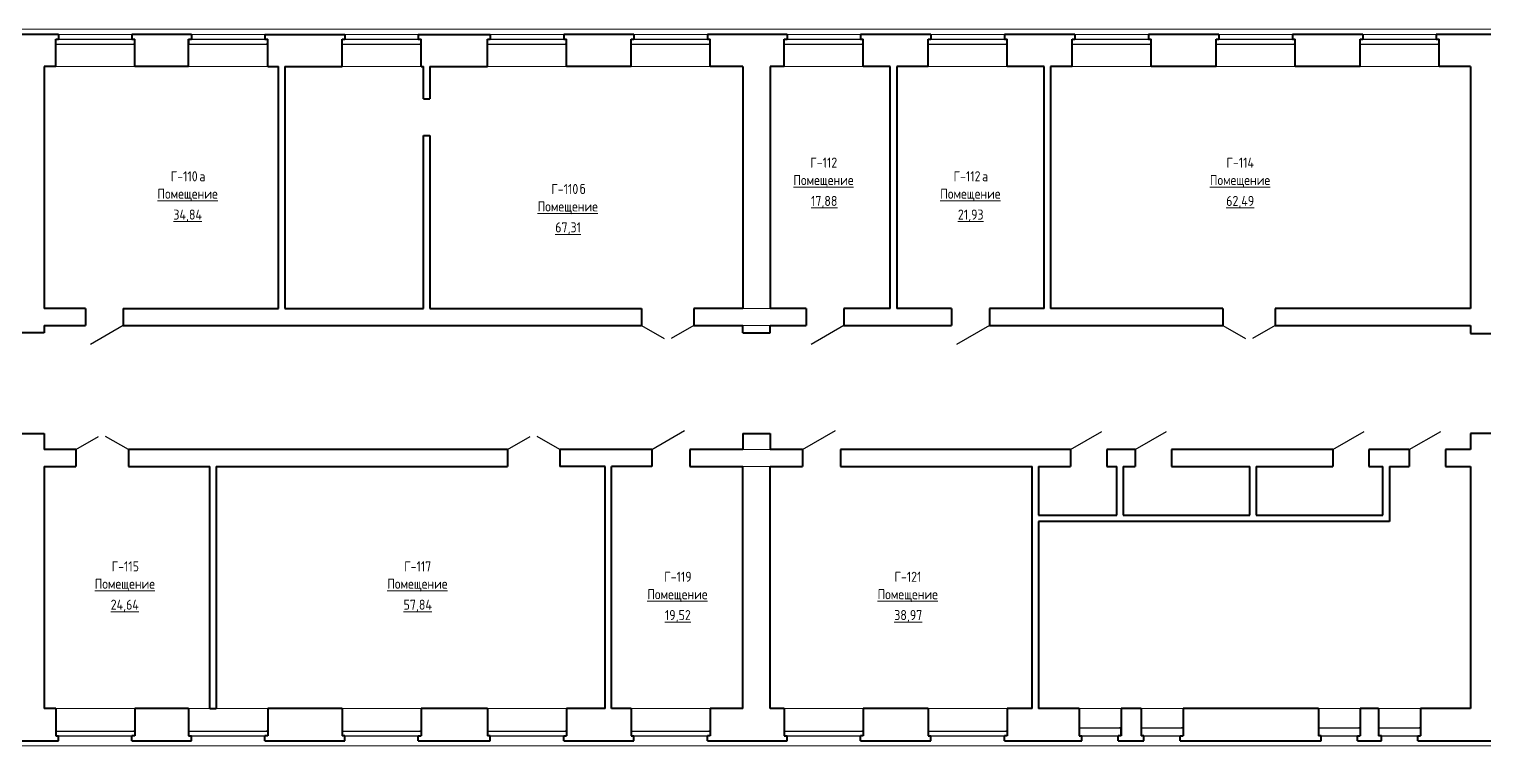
# Model space of a CAD drawing. Header units: millimetres. Extents: x -24 to 373619, y 275 to 149465.
# Drawn here: x 63321 to 99396, y 127685 to 145465 of the extents above; entities that cross this region are included whole.
import ezdxf

# ---------------------------------------------------------------- set-up
doc = ezdxf.new("R2010")
doc.units = ezdxf.units.MM
for name, color, linetype, lineweight in [('Двери', 7, 'Continuous', 18), ('Каркас_Импост', 7, 'Continuous', 30), ('Марки помещений', 7, 'Continuous', 18), ('Окна', 7, 'Continuous', 18), ('Панель', 7, 'Continuous', 30), ('Стены', 7, 'Continuous', 18), ('Стены разрез', 7, 'Continuous', 40)]:
    doc.layers.add(name, color=color, linetype=linetype, lineweight=lineweight)
doc.styles.add('GOST Common_1', font='GOST Common.ttf', dxfattribs={"width": 0.9, "height": 250})

# ---------------------------------------------------------------- blocks, each defined once
blk = doc.blocks.new('AC_Дверь_Двупольная_ДеревяннаяВнутренняя_филенчатая_с_верхом - 1260х2080-413008-001_Весь этаж')
at = {"layer": 'Панель'}
for p, q in [((-650, 210), (-87, 535)), ((650, 210), (87, 535))]:
    blk.add_line(p, q, dxfattribs=at)
blk = doc.blocks.new('AC_Дверь_Однопольная_ДеревяннаяВнутренняя_ГОСТ6629-88 - 860х2080h-423457-001_Весь этаж')
at = {"layer": 'Панель'}
blk.add_line((-450, 210), (329, 660), dxfattribs=at)
blk = doc.blocks.new('ИРНИТУ_Дверь_Однопольная_ДеревяннаяВнутренняя_филенчатая - 900х2080 без верха-1341253-001_Весь этаж')
at = {"layer": 'Панель'}
blk.add_line((-470, 210), (344, 680), dxfattribs=at)
blk = doc.blocks.new('ИРНИТУ_Дверь_Однопольная_ДеревяннаяВнутренняя_филенчатая - 900х2080-1341260-001_Весь этаж')
at = {"layer": 'Панель'}
blk.add_line((-470, 210), (344, 680), dxfattribs=at)
blk = doc.blocks.new('ИРНИТУ-Окно-ГОСТ23166-99_4_2_Створки - 1920 x 2350-415142-001_Весь этаж')
at = {"layer": 'Каркас_Импост'}
for p, q in [((-1018.1, 280), (941.9, 280)), ((-1018.1, 280), (-1018.1, 160)), ((-1018.1, 280), (-983.1, 280)), ((-1018.1, 160), (941.9, 160)), ((-1018.1, 160), (-983.1, 160)), ((941.9, 280), (906.9, 280)), ((941.9, 160), (906.9, 160)), ((941.9, 280), (941.9, 160))]:
    blk.add_line(p, q, dxfattribs=at)
blk = doc.blocks.new('ИРНИТУ-Окно-ГОСТ23166-99_2_1_Створка - 1000 x 1800-942850-001_Весь этаж')
at = {"layer": 'Каркас_Импост'}
for p, q in [((-1018.1, -80), (21.9, -80)), ((-1018.1, -280), (-1018.1, -80)), ((-1018.1, -80), (-983.1, -80)), ((-1018.1, -280), (21.9, -280)), ((-1018.1, -280), (-983.1, -280)), ((21.9, -80), (-13.1, -80)), ((21.9, -280), (-13.1, -280)), ((21.9, -280), (21.9, -80))]:
    blk.add_line(p, q, dxfattribs=at)
blk = doc.blocks.new('ИРНИТУ-Окно-ГОСТ23166-99_4_2_Створки - 1920 x 2350-415137-001_Весь этаж')
at = {"layer": 'Каркас_Импост'}
for p, q in [((-1018.1, -160), (941.9, -160)), ((-1018.1, -280), (-1018.1, -160)), ((-1018.1, -160), (-983.1, -160)), ((-1018.1, -280), (941.9, -280)), ((-1018.1, -280), (-983.1, -280)), ((941.9, -160), (906.9, -160)), ((941.9, -280), (906.9, -280)), ((941.9, -280), (941.9, -160))]:
    blk.add_line(p, q, dxfattribs=at)

msp = doc.modelspace()

# ---------------------------------------------------------------- linework, layer by layer
at = {"layer": 'Стены'}
for p, q in [((18756, 145465), (99956, 145465)), ((64052, 145335), (65872, 145335)), ((67347, 145335), (69167, 145335)), ((71152, 145335), (72972, 145335)), ((74757, 145335), (76577, 145335)), ((78320, 145335), (80140, 145335)), ((82115, 145335), (83935, 145335)), ((85685, 145335), (87505, 145335)), ((89256, 145335), (91076, 145335)), ((92826, 145335), (94646, 145335)), ((96396, 145335), (98216, 145335)), ((65942, 144535), (63982, 144535)), ((69237, 144535), (67277, 144535)), ((73042, 144535), (71082, 144535)), ((76647, 144535), (74687, 144535)), ((80210, 144535), (78250, 144535)), ((84005, 144535), (82045, 144535)), ((87575, 144535), (85615, 144535)), ((91146, 144535), (89186, 144535)), ((94716, 144535), (92756, 144535)), ((98286, 144535), (96326, 144535)), ((81696, 138535), (81016, 138535)), ((81016, 138115), (81696, 138115)), ((81696, 135035), (81016, 135035)), ((81016, 134615), (81696, 134615)), ((63982, 128615), (65942, 128615)), ((67277, 128615), (67802, 128615)), ((67962, 128615), (69237, 128615)), ((71082, 128615), (73042, 128615)), ((74687, 128615), (76647, 128615)), ((78250, 128615), (80210, 128615)), ((82045, 128615), (84005, 128615)), ((85615, 128615), (87575, 128615)), ((89357, 128615), (90397, 128615)), ((90896, 128615), (91936, 128615)), ((95291, 128615), (96331, 128615)), ((96786, 128615), (97826, 128615)), ((99936, 127685), (18646, 127685))]:
    msp.add_line(p, q, dxfattribs=at)
at = {"layer": 'Стены разрез'}
for p, q in [((64052, 145335), (61067, 145335)), ((63982, 145215), (64052, 145215)), ((63982, 144535), (63982, 145215)), ((64052, 145335), (64052, 145215)), ((67347, 145335), (65872, 145335)), ((65872, 145335), (65872, 145215)), ((65872, 145215), (65942, 145215)), ((65942, 144535), (65942, 145215)), ((67277, 145215), (67347, 145215)), ((67277, 144535), (67277, 145215)), ((67347, 145335), (67347, 145215)), ((69167, 145335), (71152, 145335)), ((69167, 145335), (69167, 145215)), ((69167, 145215), (69237, 145215)), ((69237, 144535), (69237, 145215)), ((71082, 145215), (71152, 145215)), ((71082, 144535), (71082, 145215)), ((71152, 145335), (71152, 145215)), ((72972, 145335), (74757, 145335)), ((72972, 145335), (72972, 145215)), ((72972, 145215), (73042, 145215)), ((73042, 144535), (73042, 145215)), ((74687, 145215), (74757, 145215)), ((74687, 144535), (74687, 145215)), ((74757, 145335), (74757, 145215)), ((78320, 145335), (76577, 145335)), ((76577, 145335), (76577, 145215)), ((76577, 145215), (76647, 145215)), ((76647, 144535), (76647, 145215)), ((78250, 145215), (78320, 145215)), ((78250, 144535), (78250, 145215)), ((78320, 145335), (78320, 145215)), ((82115, 145335), (80140, 145335)), ((80140, 145335), (80140, 145215)), ((80140, 145215), (80210, 145215)), ((80210, 144535), (80210, 145215)), ((82045, 145215), (82115, 145215)), ((82045, 144535), (82045, 145215)), ((82115, 145335), (82115, 145215)), ((85685, 145335), (83935, 145335)), ((83935, 145335), (83935, 145215)), ((83935, 145215), (84005, 145215)), ((84005, 144535), (84005, 145215)), ((85615, 145215), (85685, 145215)), ((85615, 144535), (85615, 145215)), ((85685, 145335), (85685, 145215)), ((89256, 145335), (87505, 145335)), ((87505, 145335), (87505, 145215)), ((87505, 145215), (87575, 145215)), ((87575, 144535), (87575, 145215)), ((89186, 145215), (89256, 145215)), ((89186, 144535), (89186, 145215)), ((89256, 145335), (89256, 145215)), ((92826, 145335), (91076, 145335)), ((91076, 145335), (91076, 145215)), ((91076, 145215), (91146, 145215)), ((91146, 144535), (91146, 145215)), ((92756, 145215), (92826, 145215)), ((92756, 144535), (92756, 145215)), ((92826, 145335), (92826, 145215)), ((96396, 145335), (94646, 145335)), ((94646, 145335), (94646, 145215)), ((94646, 145215), (94716, 145215)), ((94716, 144535), (94716, 145215)), ((96326, 145215), (96396, 145215)), ((96326, 144535), (96326, 145215)), ((96396, 145335), (96396, 145215)), ((100066, 145335), (98216, 145335)), ((98216, 145335), (98216, 145215)), ((98216, 145215), (98286, 145215)), ((98286, 144535), (98286, 145215)), ((63982, 144535), (63696, 144535)), ((63696, 144535), (63696, 138535)), ((67277, 144535), (65942, 144535)), ((69237, 144535), (69502, 144535)), ((69502, 138535), (69502, 144535)), ((69662, 144535), (71082, 144535)), ((69662, 144535), (69662, 138535)), ((73042, 144535), (73102, 144535)), ((73102, 143735), (73102, 144535)), ((73262, 144535), (74687, 144535)), ((73262, 144535), (73262, 143735)), ((78250, 144535), (76647, 144535)), ((81016, 144535), (80210, 144535)), ((81016, 144535), (81016, 138535)), ((82045, 144535), (81696, 144535)), ((81696, 144535), (81696, 138535)), ((84676, 144535), (84005, 144535)), ((84676, 138535), (84676, 144535)), ((85615, 144535), (84836, 144535)), ((84836, 144535), (84836, 138535)), ((88491, 144535), (87575, 144535)), ((88491, 138535), (88491, 144535)), ((89186, 144535), (88651, 144535)), ((88651, 144535), (88651, 138535)), ((92756, 144535), (91146, 144535)), ((96326, 144535), (94716, 144535)), ((99066, 144535), (98286, 144535)), ((99066, 144535), (99066, 138535)), ((73102, 143735), (73262, 143735)), ((73102, 138535), (73102, 142825)), ((73102, 142825), (73262, 142825)), ((73262, 142825), (73262, 138535)), ((64717, 138535), (63696, 138535)), ((64717, 138535), (64717, 138115)), ((65657, 138535), (69502, 138535)), ((65657, 138535), (65657, 138115)), ((69662, 138535), (73102, 138535)), ((73262, 138535), (78506, 138535)), ((78506, 138535), (78506, 138115)), ((81016, 138535), (79806, 138535)), ((79806, 138535), (79806, 138115)), ((82586, 138535), (81696, 138535)), ((82586, 138535), (82586, 138115)), ((84676, 138535), (83526, 138535)), ((83526, 138535), (83526, 138115)), ((86194, 138535), (84836, 138535)), ((86194, 138535), (86194, 138115)), ((88491, 138535), (87134, 138535)), ((87134, 138535), (87134, 138115)), ((92921, 138535), (88651, 138535)), ((92921, 138535), (92921, 138115)), ((99066, 138535), (94221, 138535)), ((94221, 138535), (94221, 138115)), ((63696, 137935), (63016, 137935)), ((63696, 138115), (64717, 138115)), ((63696, 138115), (63696, 137935)), ((65657, 138115), (78506, 138115)), ((79806, 138115), (81016, 138115)), ((81016, 137935), (81016, 138115)), ((81016, 137935), (81696, 137935)), ((81696, 138115), (82586, 138115)), ((81696, 137935), (81696, 138115)), ((83526, 138115), (86194, 138115)), ((87134, 138115), (92921, 138115)), ((94221, 138115), (99066, 138115)), ((99066, 138115), (99066, 137915)), ((99066, 137915), (100866, 137915)), ((63016, 135435), (63696, 135435)), ((63696, 135435), (63696, 135035)), ((81016, 135435), (81016, 135035)), ((81016, 135435), (81696, 135435)), ((81696, 135435), (81696, 135035)), ((100846, 135435), (99066, 135435)), ((99066, 135435), (99066, 135035)), ((64482, 135035), (63696, 135035)), ((64482, 135035), (64482, 134615)), ((75182, 135035), (65782, 135035)), ((65782, 135035), (65782, 134615)), ((75182, 135035), (75182, 134615)), ((78762, 135035), (76482, 135035)), ((76482, 135035), (76482, 134615)), ((78762, 135035), (78762, 134615)), ((81016, 135035), (79702, 135035)), ((79702, 135035), (79702, 134615)), ((82501, 135035), (81696, 135035)), ((82501, 135035), (82501, 134615)), ((89146, 135035), (83441, 135035)), ((83441, 135035), (83441, 134615)), ((89146, 135035), (89146, 134615)), ((90746, 135035), (90046, 135035)), ((90046, 135035), (90046, 134615)), ((90746, 135035), (90746, 134615)), ((95646, 135035), (91646, 135035)), ((91646, 135035), (91646, 134615)), ((95646, 135035), (95646, 134615)), ((97546, 135035), (96546, 135035)), ((96546, 135035), (96546, 134615)), ((97546, 135035), (97546, 134615)), ((99066, 135035), (98446, 135035)), ((98446, 135035), (98446, 134615)), ((63696, 134615), (64482, 134615)), ((63696, 134615), (63696, 128615)), ((65782, 134615), (67802, 134615)), ((67802, 128615), (67802, 134615)), ((67962, 134615), (75182, 134615)), ((67962, 134615), (67962, 128615)), ((77602, 134615), (76482, 134615)), ((77602, 128615), (77602, 134615)), ((78762, 134615), (77762, 134615)), ((77762, 128615), (77762, 134615)), ((79702, 134615), (81016, 134615)), ((81016, 128615), (81016, 134615)), ((81696, 134615), (82501, 134615)), ((81696, 128615), (81696, 134615)), ((83441, 134615), (88191, 134615)), ((88191, 128615), (88191, 134615)), ((88351, 134615), (89146, 134615)), ((88351, 134615), (88351, 133411)), ((90046, 134615), (90291, 134615)), ((90291, 133411), (90291, 134615)), ((90451, 134615), (90746, 134615)), ((90451, 134615), (90451, 133411)), ((91646, 134615), (93591, 134615)), ((93591, 133411), (93591, 134615)), ((93751, 134615), (95646, 134615)), ((93751, 134615), (93751, 133411)), ((96546, 134615), (96891, 134615)), ((96891, 133411), (96891, 134615)), ((97051, 134615), (97546, 134615)), ((97051, 134615), (97051, 133251)), ((98446, 134615), (99066, 134615)), ((99066, 134615), (99066, 128615)), ((88351, 133411), (90291, 133411)), ((88351, 133251), (88351, 128615)), ((97051, 133251), (88351, 133251)), ((90451, 133411), (93591, 133411)), ((93751, 133411), (96891, 133411)), ((63982, 128615), (63696, 128615)), ((63982, 128615), (63982, 127935)), ((67277, 128615), (65942, 128615)), ((65942, 128615), (65942, 127935)), ((67277, 128615), (67277, 127935)), ((67802, 128615), (67962, 128615)), ((71082, 128615), (69237, 128615)), ((69237, 128615), (69237, 127935)), ((71082, 128615), (71082, 127935)), ((74687, 128615), (73042, 128615)), ((73042, 128615), (73042, 127935)), ((74687, 128615), (74687, 127935)), ((77602, 128615), (76647, 128615)), ((76647, 128615), (76647, 127935)), ((78250, 128615), (77762, 128615)), ((78250, 128615), (78250, 127935)), ((81016, 128615), (80210, 128615)), ((80210, 128615), (80210, 127935)), ((82045, 128615), (81696, 128615)), ((82045, 128615), (82045, 127935)), ((85615, 128615), (84005, 128615)), ((84005, 128615), (84005, 127935)), ((85615, 128615), (85615, 127935)), ((88191, 128615), (87575, 128615)), ((87575, 128615), (87575, 127935)), ((89357, 128615), (88351, 128615)), ((89357, 128615), (89357, 127935)), ((90896, 128615), (90397, 128615)), ((90397, 128615), (90397, 127935)), ((90896, 128615), (90896, 127935)), ((95291, 128615), (91936, 128615)), ((91936, 128615), (91936, 127935)), ((95291, 128615), (95291, 127935)), ((96786, 128615), (96331, 128615)), ((96331, 128615), (96331, 127935)), ((96786, 128615), (96786, 127935)), ((99066, 128615), (97826, 128615)), ((97826, 128615), (97826, 127935)), ((62426, 127815), (64052, 127815)), ((63982, 127935), (64052, 127935)), ((64052, 127815), (64052, 127935)), ((65942, 127935), (65872, 127935)), ((65872, 127815), (65872, 127935)), ((65872, 127815), (67347, 127815)), ((67277, 127935), (67347, 127935)), ((67347, 127815), (67347, 127935)), ((69237, 127935), (69167, 127935)), ((69167, 127815), (69167, 127935)), ((69167, 127815), (71152, 127815)), ((71152, 127935), (71082, 127935)), ((71152, 127815), (71152, 127935)), ((72972, 127935), (73042, 127935)), ((72972, 127815), (72972, 127935)), ((72972, 127815), (74757, 127815)), ((74757, 127935), (74687, 127935)), ((74757, 127815), (74757, 127935)), ((76577, 127935), (76647, 127935)), ((76577, 127815), (76577, 127935)), ((76577, 127815), (78320, 127815)), ((78250, 127935), (78320, 127935)), ((78320, 127815), (78320, 127935)), ((80210, 127935), (80140, 127935)), ((80140, 127815), (80140, 127935)), ((80140, 127815), (82115, 127815)), ((82045, 127935), (82115, 127935)), ((82115, 127815), (82115, 127935)), ((84005, 127935), (83935, 127935)), ((83935, 127815), (83935, 127935)), ((83935, 127815), (85685, 127815)), ((85615, 127935), (85685, 127935)), ((85685, 127815), (85685, 127935)), ((87575, 127935), (87505, 127935)), ((87505, 127815), (87505, 127935)), ((87505, 127815), (89427, 127815)), ((89357, 127935), (89427, 127935)), ((89427, 127815), (89427, 127935)), ((90397, 127935), (90327, 127935)), ((90327, 127815), (90327, 127935)), ((90327, 127815), (90966, 127815)), ((90966, 127935), (90896, 127935)), ((90966, 127815), (90966, 127935)), ((91866, 127935), (91936, 127935)), ((91866, 127815), (91866, 127935)), ((91866, 127815), (95361, 127815)), ((95361, 127935), (95291, 127935)), ((95361, 127815), (95361, 127935)), ((96261, 127935), (96331, 127935)), ((96261, 127815), (96261, 127935)), ((96261, 127815), (96856, 127815)), ((96856, 127935), (96786, 127935)), ((96856, 127815), (96856, 127935)), ((97756, 127935), (97826, 127935)), ((97756, 127815), (97756, 127935)), ((97756, 127815), (99936, 127815))]:
    msp.add_line(p, q, dxfattribs=at)

# ---------------------------------------------------------------- block references
at = {"layer": 'Двери', "rotation": 180}
for name, p in [('ИРНИТУ_Дверь_Однопольная_ДеревяннаяВнутренняя_филенчатая - 900х2080-1341260-001_Весь этаж', (65187, 138325)), ('AC_Дверь_Двупольная_ДеревяннаяВнутренняя_филенчатая_с_верхом - 1260х2080-413008-001_Весь этаж', (79156, 138325)), ('ИРНИТУ_Дверь_Однопольная_ДеревяннаяВнутренняя_филенчатая - 900х2080 без верха-1341253-001_Весь этаж', (83056, 138325)), ('ИРНИТУ_Дверь_Однопольная_ДеревяннаяВнутренняя_филенчатая - 900х2080 без верха-1341253-001_Весь этаж', (86664, 138325)), ('AC_Дверь_Двупольная_ДеревяннаяВнутренняя_филенчатая_с_верхом - 1260х2080-413008-001_Весь этаж', (93571, 138325))]:
    msp.add_blockref(name, p, dxfattribs=at)
at = {"layer": 'Двери'}
for name, p in [('AC_Дверь_Двупольная_ДеревяннаяВнутренняя_филенчатая_с_верхом - 1260х2080-413008-001_Весь этаж', (65132, 134825)), ('AC_Дверь_Двупольная_ДеревяннаяВнутренняя_филенчатая_с_верхом - 1260х2080-413008-001_Весь этаж', (75832, 134825)), ('ИРНИТУ_Дверь_Однопольная_ДеревяннаяВнутренняя_филенчатая - 900х2080-1341260-001_Весь этаж', (79232, 134825)), ('ИРНИТУ_Дверь_Однопольная_ДеревяннаяВнутренняя_филенчатая - 900х2080-1341260-001_Весь этаж', (82971, 134825)), ('AC_Дверь_Однопольная_ДеревяннаяВнутренняя_ГОСТ6629-88 - 860х2080h-423457-001_Весь этаж', (89596, 134825)), ('AC_Дверь_Однопольная_ДеревяннаяВнутренняя_ГОСТ6629-88 - 860х2080h-423457-001_Весь этаж', (91196, 134825)), ('AC_Дверь_Однопольная_ДеревяннаяВнутренняя_ГОСТ6629-88 - 860х2080h-423457-001_Весь этаж', (96096, 134825)), ('AC_Дверь_Однопольная_ДеревяннаяВнутренняя_ГОСТ6629-88 - 860х2080h-423457-001_Весь этаж', (97996, 134825))]:
    msp.add_blockref(name, p, dxfattribs=at)
at = {"layer": 'Окна'}
for name, p in [('ИРНИТУ-Окно-ГОСТ23166-99_4_2_Створки - 1920 x 2350-415142-001_Весь этаж', (65000, 144935)), ('ИРНИТУ-Окно-ГОСТ23166-99_4_2_Створки - 1920 x 2350-415142-001_Весь этаж', (68296, 144935)), ('ИРНИТУ-Окно-ГОСТ23166-99_4_2_Створки - 1920 x 2350-415142-001_Весь этаж', (72100, 144935)), ('ИРНИТУ-Окно-ГОСТ23166-99_4_2_Створки - 1920 x 2350-415142-001_Весь этаж', (75705, 144935)), ('ИРНИТУ-Окно-ГОСТ23166-99_4_2_Створки - 1920 x 2350-415142-001_Весь этаж', (79268, 144935)), ('ИРНИТУ-Окно-ГОСТ23166-99_4_2_Створки - 1920 x 2350-415142-001_Весь этаж', (83063, 144935)), ('ИРНИТУ-Окно-ГОСТ23166-99_4_2_Створки - 1920 x 2350-415142-001_Весь этаж', (86633, 144935)), ('ИРНИТУ-Окно-ГОСТ23166-99_4_2_Створки - 1920 x 2350-415142-001_Весь этаж', (90204, 144935)), ('ИРНИТУ-Окно-ГОСТ23166-99_4_2_Створки - 1920 x 2350-415142-001_Весь этаж', (93774, 144935)), ('ИРНИТУ-Окно-ГОСТ23166-99_4_2_Створки - 1920 x 2350-415142-001_Весь этаж', (97344, 144935)), ('ИРНИТУ-Окно-ГОСТ23166-99_2_1_Створка - 1000 x 1800-942850-001_Весь этаж', (90375, 128215)), ('ИРНИТУ-Окно-ГОСТ23166-99_2_1_Створка - 1000 x 1800-942850-001_Весь этаж', (91914, 128215)), ('ИРНИТУ-Окно-ГОСТ23166-99_2_1_Створка - 1000 x 1800-942850-001_Весь этаж', (96309, 128215)), ('ИРНИТУ-Окно-ГОСТ23166-99_2_1_Створка - 1000 x 1800-942850-001_Весь этаж', (97804, 128215)), ('ИРНИТУ-Окно-ГОСТ23166-99_4_2_Створки - 1920 x 2350-415137-001_Весь этаж', (65000, 128215)), ('ИРНИТУ-Окно-ГОСТ23166-99_4_2_Створки - 1920 x 2350-415137-001_Весь этаж', (68296, 128215)), ('ИРНИТУ-Окно-ГОСТ23166-99_4_2_Створки - 1920 x 2350-415137-001_Весь этаж', (72100, 128215)), ('ИРНИТУ-Окно-ГОСТ23166-99_4_2_Створки - 1920 x 2350-415137-001_Весь этаж', (75705, 128215)), ('ИРНИТУ-Окно-ГОСТ23166-99_4_2_Створки - 1920 x 2350-415137-001_Весь этаж', (79268, 128215)), ('ИРНИТУ-Окно-ГОСТ23166-99_4_2_Створки - 1920 x 2350-415137-001_Весь этаж', (83063, 128215)), ('ИРНИТУ-Окно-ГОСТ23166-99_4_2_Створки - 1920 x 2350-415137-001_Весь этаж', (86633, 128215))]:
    msp.add_blockref(name, p, dxfattribs=at)

# ---------------------------------------------------------------- texts
at = {"layer": 'Марки помещений', "lineweight": 9, "char_height": 250, "attachment_point": 1, "style": 'GOST Common_1'}
for s, insert, width in [('\\fGOST Common|b0|i0|c204|p34|;\\W.9;Г', (82692, 142278), 194.81), ('-112', (82852, 142278), 663.8), ('\\fGOST Common|b0|i0|c204|p34|;\\W.9;Г', (93011, 142278), 194.81), ('-114', (93172, 142278), 685.44), ('\\fGOST Common|b0|i0|c204|p34|;\\W.9;Г', (66833, 141939), 194.81), ('-110', (66994, 141939), 663.8), ('\\fGOST Common|b0|i0|c204|p34|;\\W.9;а', (67542, 141939), 216.46), ('\\LПомещение', (82272, 141846), 1875.95), ('\\fGOST Common|b0|i0|c204|p34|;\\W.9;Г', (86245, 141939), 194.81), ('-112', (86405, 141939), 663.8), ('\\fGOST Common|b0|i0|c204|p34|;\\W.9;а', (86953, 141939), 216.46), ('\\LПомещение', (92600, 141846), 1875.95), ('\\LПомещение', (66503, 141507), 1875.95), ('\\fGOST Common|b0|i0|c204|p34|;\\W.9;Г', (76270, 141623), 194.81), ('-110', (76431, 141623), 663.8), ('\\fGOST Common|b0|i0|c204|p34|;\\W.9;б', (76978, 141623), 194.81), ('\\LПомещение', (85914, 141507), 1875.95), ('\\LПомещение', (75930, 141191), 1875.95), ('\\L17,88', (82710, 141328), 815.32), ('\\L62,49', (93005, 141328), 894.68), ('\\L34,84', (66899, 140989), 916.33), ('\\L21,93', (86352, 140989), 815.32), ('\\L67,31', (76368, 140673), 815.32), ('\\fGOST Common|b0|i0|c204|p34|;\\W.9;Г', (65368, 132263), 194.81), ('-115', (65529, 132263), 663.8), ('\\fGOST Common|b0|i0|c204|p34|;\\W.9;Г', (72622, 132263), 194.81), ('-117', (72782, 132263), 663.8), ('\\LПомещение', (64948, 131832), 1875.95), ('\\LПомещение', (72202, 131832), 1875.95), ('\\fGOST Common|b0|i0|c204|p34|;\\W.9;Г', (79070, 132005), 194.81), ('-119', (79231, 132005), 663.8), ('\\fGOST Common|b0|i0|c204|p34|;\\W.9;Г', (84780, 132005), 194.81), ('-121', (84940, 132005), 663.8), ('\\L24,64', (65344, 131313), 916.33), ('\\L57,84', (72607, 131313), 894.68), ('\\LПомещение', (78650, 131573), 1875.95), ('\\LПомещение', (84360, 131573), 1875.95), ('\\L19,52', (79088, 131055), 815.32), ('\\L38,97', (84774, 131055), 873.04)]:
    msp.add_mtext(s, dxfattribs=dict(at, insert=insert, width=width))

doc.saveas('drawing.dxf')
